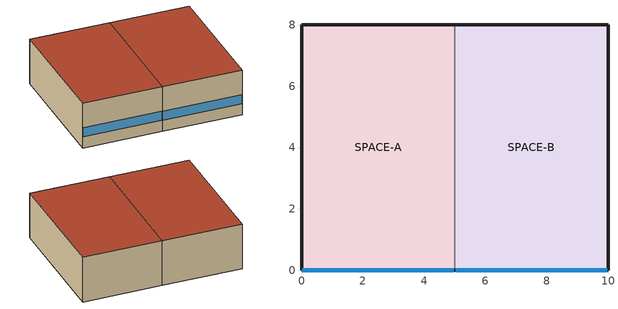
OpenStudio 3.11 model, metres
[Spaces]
SPACE-A
 floor ground (CON-OPAQUE-REFERENCE): 0,0 0,8 5,8 5,0 z0
 wall outside (CON-OPAQUE-REFERENCE): 5,8 0,8 0,0 5,0 z0:3
 wall to SPACE-B (CON-OPAQUE-REFERENCE): 5,0 5,8 z0:3
 window (CON-GLAZING-REFERENCE): 0.03,0 4.97,0 z0.75:1.36
 roof outside (CON-OPAQUE-REFERENCE): 5,0 5,8 0,8 0,0 z3
SPACE-B
 floor ground (CON-OPAQUE-REFERENCE): 5,0 5,8 10,8 10,0 z0
 wall outside (CON-OPAQUE-REFERENCE): 5,0 10,0 10,8 5,8 z0:3
 window (CON-GLAZING-REFERENCE): 5.03,0 9.97,0 z0.75:1.36
 roof outside (CON-OPAQUE-REFERENCE): 10,0 10,8 5,8 5,0 z3
[Building]
OS-MIN-001: North Axis {deg}=0
[Site]
Madrid-Barajas Reference: Latitude {deg}=40.47; Longitude {deg}=-3.56; Time Zone {hr}=1; Elevation {m}=609
[SizingPeriod:DesignDay] Barometric Pressure {Pa}=101325; Rain Indicator=No; Snow Indicator=No; Day of Month=21; Humidity Condition Type=Wetbulb; Solar Model Indicator=ASHRAEClearSky
Name | Maximum Dry-Bulb Temperature {C} | Daily Dry-Bulb Temperature Range {deltaC} | Wind Speed {m/s} | Wind Direction {deg} | Sky Clearness | Month | Day Type | Wetbulb or DewPoint at Maximum Dry-Bulb {C}
MADRID-SUMMER-REFERENCE | 36 | 12 | 3 | 180 | 1 | 7 | SummerDesignDay | 20
MADRID-WINTER-REFERENCE | -3 | 0 | 4 | 0 | 0 | 1 | WinterDesignDay | -3
[Material:NoMass]
MAT-OPAQUE-REFERENCE: Roughness=MediumSmooth; Thermal Resistance {m2-K/W}=2
[Construction]
CON-OPAQUE-REFERENCE: MAT-OPAQUE-REFERENCE
CON-GLAZING-REFERENCE: MAT-GLAZING-REFERENCE
[WindowMaterial:SimpleGlazingSystem]
MAT-GLAZING-REFERENCE: U-Factor {W/m2-K}=2; Solar Heat Gain Coefficient=0.6; Visible Transmittance=0.7
[People:Definition]
LOAD-PEOPLE-0.10-PER-M2: Number of People Calculation Method=People/Area; People per Space Floor Area {person/m2}=0.1; Fraction Radiant=0.3
[Lights:Definition]
LOAD-LIGHTS-8-W-M2: Design Level Calculation Method=Watts/Area; Watts per Space Floor Area {W/m2}=8
[ElectricEquipment:Definition]
LOAD-EQUIPMENT-10-W-M2: Design Level Calculation Method=Watts/Area; Watts per Space Floor Area {W/m2}=10
[BuildingStory]
LEVEL-00: Nominal Z Coordinate {m}=0; Nominal Floor to Floor Height {m}=3
[Space] Building Story=LEVEL-00
Name | Thermal Zone | Design Specification Outdoor Air Object
SPACE-A | TZ-A | OUTDOOR-AIR-A-10-L-S-PERSON
SPACE-B | TZ-B | OUTDOOR-AIR-B-10-L-S-PERSON
[ThermalZone] Use Ideal Air Loads=Yes
Name | Thermostat
TZ-A | THERMOSTAT-A-20-26-C
TZ-B | THERMOSTAT-B-20-26-C
[Sizing:Zone] Zone Cooling Design Supply Air Temperature Input Method=SupplyAirTemperature; Zone Cooling Design Supply Air Temperature {C}=14; Zone Cooling Design Supply Air Temperature Difference {deltaC}=11.11; Zone Heating Design Supply Air Temperature Input Method=SupplyAirTemperature; Zone Heating Design Supply Air Temperature {C}=40; Zone Heating Design Supply Air Temperature Difference {deltaC}=11.11; Zone Cooling Design Supply Air Humidity Ratio {kg-H2O/kg-air}=0.0085; Zone Heating Design Supply Air Humidity Ratio {kg-H2O/kg-air}=0.008; Cooling Design Air Flow Method=DesignDay; Heating Design Air Flow Method=DesignDay; Account for Dedicated Outdoor Air System=No; Dedicated Outdoor Air System Control Strategy=NeutralSupplyAir; Dedicated Outdoor Air Low Setpoint Temperature for Design {C}=autosize; Dedicated Outdoor Air High Setpoint Temperature for Design {C}=autosize; Zone Load Sizing Method=Sensible Load Only No Latent Load; Zone Latent Cooling Design Supply Air Humidity Ratio Input Method=HumidityRatioDifference; Zone Cooling Design Supply Air Humidity Ratio Difference {kgWater/kgDryAir}=0.005; Zone Latent Heating Design Supply Air Humidity Ratio Input Method=HumidityRatioDifference; Zone Humidification Design Supply Air Humidity Ratio Difference {kgWater/kgDryAir}=0.005; Sizing Option=Coincident; Heating Coil Sizing Method=None; Maximum Heating Capacity To Cooling Load Sizing Ratio {W/W}=1
TZ-A; TZ-B
[People] People Definition=LOAD-PEOPLE-0.10-PER-M2; Number of People Schedule=SCH-OCCUPANCY-DAILY; Activity Level Schedule=SCH-ACTIVITY-120-W-PERSON; Clothing Insulation Calculation Method=ClothingInsulationSchedule; Multiplier=1
Name | Space or SpaceType
PEOPLE-A | SPACE-A
PEOPLE-B | SPACE-B
[Lights] Lights Definition=LOAD-LIGHTS-8-W-M2; Schedule=SCH-OCCUPANCY-DAILY; Fraction Replaceable=1
Name | Space or SpaceType
LIGHTS-A | SPACE-A
LIGHTS-B | SPACE-B
[ElectricEquipment] Electric Equipment Definition=LOAD-EQUIPMENT-10-W-M2; Schedule=SCH-OCCUPANCY-DAILY
Name | Space or SpaceType
EQUIPMENT-A | SPACE-A
EQUIPMENT-B | SPACE-B
[SpaceInfiltration:DesignFlowRate] Schedule=Always On Discrete; Design Flow Rate Calculation Method=AirChanges/Hour; Air Changes per Hour {1/hr}=0.3; Density Basis=Outdoor
Name | Space or SpaceType
INFILTRATION-A-0.30-ACH | SPACE-A
INFILTRATION-B-0.30-ACH | SPACE-B
[DesignSpecification:OutdoorAir] Outdoor Air Method=Sum; Outdoor Air Flow per Person {m3/s-person}=0.01
OUTDOOR-AIR-A-10-L-S-PERSON; OUTDOOR-AIR-B-10-L-S-PERSON
[ThermostatSetpoint:DualSetpoint] Heating Setpoint Temperature Schedule=SCH-HEATING-SETPOINT; Cooling Setpoint Temperature Schedule=SCH-COOLING-SETPOINT
THERMOSTAT-A-20-26-C; THERMOSTAT-B-20-26-C
[Schedule:Ruleset]
SCH-OCCUPANCY-DAILY: Default Day Schedule=Schedule Day 1
[Schedule:Day]
Schedule Day 1: 8, 0, 0, 18, 0, 1, 24, 0, 0
[Schedule:Constant]
Name | Value
SCH-HEATING-SETPOINT | 20
SCH-COOLING-SETPOINT | 26
SCH-ACTIVITY-120-W-PERSON | 120
Always On Discrete | 1
